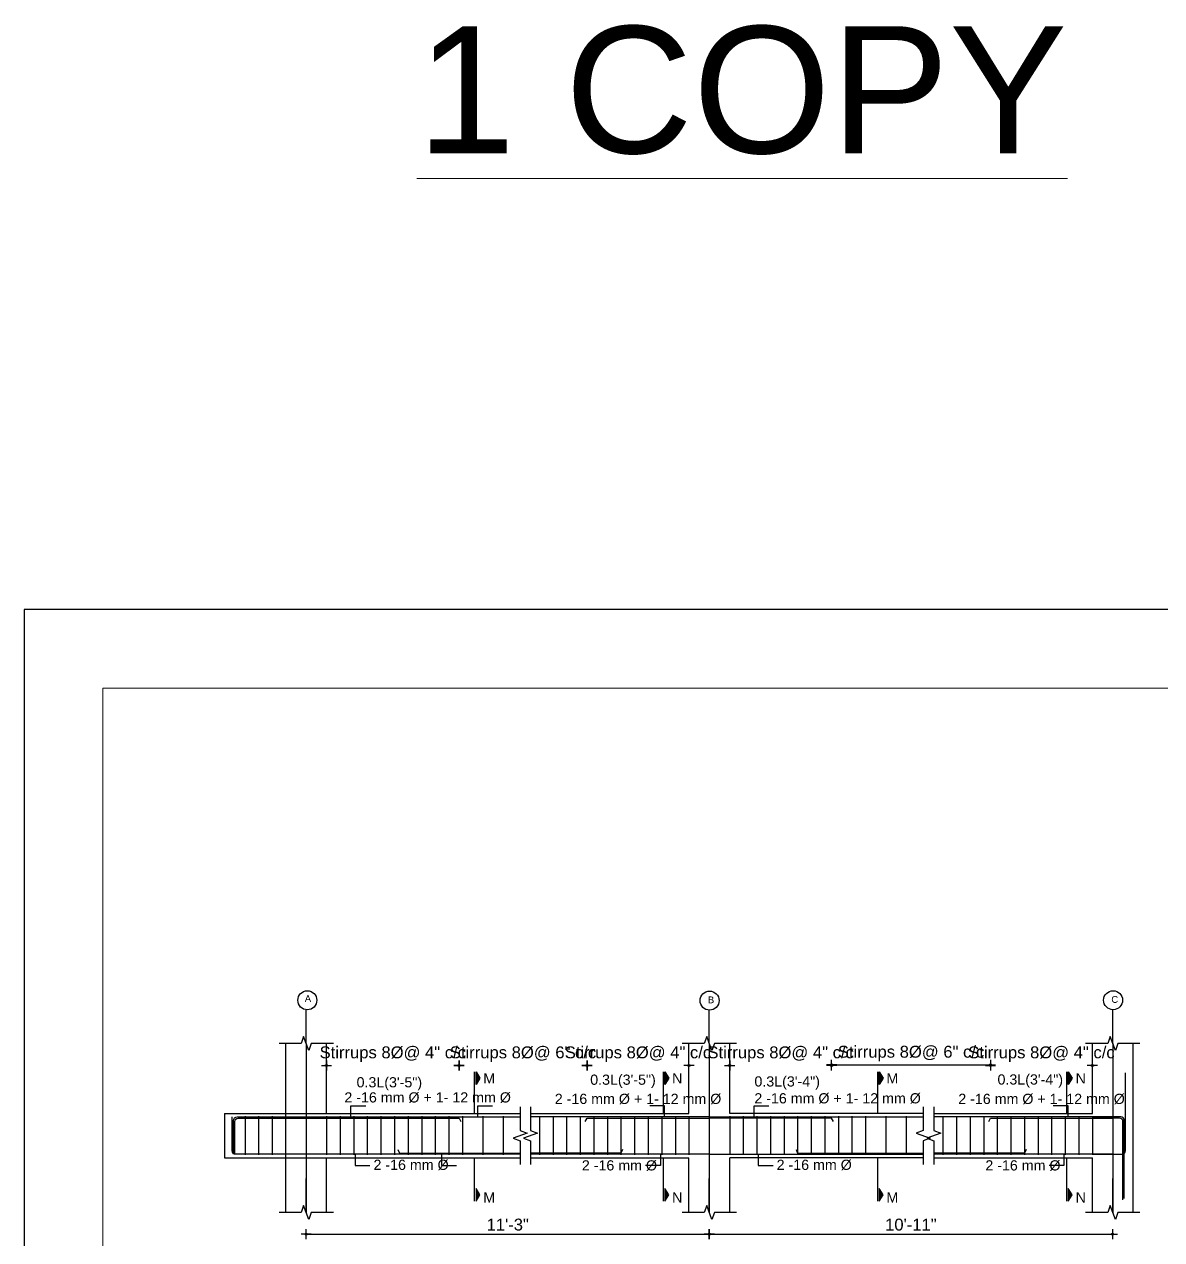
# Model space of a CAD drawing. Header units: inches. Extents: x 10143 to 20474, y -150 to 2442.
# Drawn here: x 13632 to 14301, y 1726 to 2442 of the extents above; entities that cross this region are included whole.
import ezdxf

# ---------------------------------------------------------------- set-up
doc = ezdxf.new("R2010")
doc.units = ezdxf.units.IN
doc.header["$LTSCALE"] = 0.5
doc.header["$MEASUREMENT"] = 0
doc.header["$PDMODE"] = 66
doc.layers.add('DIMENSION', color=5, linetype='Continuous')
for name, color, linetype, lineweight in [('ELE1', 3, 'Continuous', 9), ('TEXT', 220, 'Continuous', 9), ('Toilet', 7, 'Continuous', 25)]:
    doc.layers.add(name, color=color, linetype=linetype, lineweight=lineweight)
doc.styles.add('1.8', font='times.ttf', dxfattribs={"width": 0.8, "height": 6})
doc.styles.add('style1', font='arial.ttf', dxfattribs={"height": 7})
doc.dimstyles.new('1.4', dxfattribs={"dimscale": 0, "dimtxt": 6, "dimasz": 0.5, "dimexe": 2, "dimexo": 9, "dimgap": 2, "dimtad": 1, "dimdec": 0, "dimlfac": 0.5, "dimzin": 3, "dimdsep": 46, "dimlunit": 4, "dimtxsty": '1.8', "dimblk": 'DIM', "dimcen": 3, "dimdle": 3, "dimse1": 1, "dimse2": 1, "dimclrd": 256, "dimclre": 256, "dimclrt": 7, "dimadec": 1, "dimazin": 2, "dimtfac": 1, "dimtdec": 0, "dimtix": 1, "dimtofl": 0, "dimtmove": 2, "dimatfit": 3, "dimldrblk": 'ARW', "dimfxl": 2, "dimfrac": 2, "dimtolj": 2, "dimtzin": 0, "dimarcsym": 0})

# ---------------------------------------------------------------- blocks, each defined once
blk = doc.blocks.new('DIM')
at = {"layer": 'DIMENSION'}
h = blk.add_hatch(color=256, dxfattribs=at)
h.paths.add_polyline_path([(0, 1.3), (0, 0), (1.3, 0, 0.414214)])
h.paths.add_polyline_path([(1.3, 0), (0, 0), (0, -1.3, 0.414214)])
h.paths.add_polyline_path([(0, 0), (-1.3, 0, 0.414214), (0, -1.3)])
h.paths.add_polyline_path([(0, 1.3, 0.414214), (-1.3, 0), (0, 0)])
for p, q in [((-6, 0), (6, 0)), ((0, 6), (0, -6))]:
    blk.add_line(p, q, dxfattribs=at)
blk.add_circle((0, 0), 1.28, dxfattribs=at)
blk = doc.blocks.new('*D1236')
at = {"lineweight": -2, "transparency": 16777216}
for p, q in [((13809.04, 1829.06), (13808.54, 1829.06)), ((13888.04, 1829.06), (13888.54, 1829.06))]:
    blk.add_line(p, q, dxfattribs=at)
at = {"layer": 'Defpoints', "color": 0, "transparency": 16777216}
for p in [(13887.54, 1829.06), (13809.54, 1817.08), (13887.54, 1812.51)]:
    blk.add_point(p, dxfattribs=at)
at = {"lineweight": -2, "transparency": 16777216, "xscale": 0.5, "yscale": 0.5, "zscale": 0.5}
blk.add_blockref('DIM', (13809.54, 1829.06), dxfattribs=at)
at = {"lineweight": -2, "transparency": 16777216, "xscale": 0.5, "yscale": 0.5, "zscale": 0.5, "rotation": 180}
blk.add_blockref('DIM', (13887.54, 1829.06), dxfattribs=at)
at = {"color": 7, "transparency": 16777216, "insert": (13848.54, 1835.72), "char_height": 7, "attachment_point": 5, "style": 'style1'}
blk.add_mtext('\\A2;Stirrups 8%%C@ 4" c/c', dxfattribs=at)
blk = doc.blocks.new('ARW')
at = {"layer": 'DIMENSION'}
blk.add_lwpolyline([(-0.5, 0, 0, 3, 0), (-5.5, 0, 0, 0, 0), (-0.5, 0, 0, 0, 0)], format="xyseb", dxfattribs=at)
blk = doc.blocks.new('*D1237')
at = {"lineweight": -2, "transparency": 16777216}
for p, q in [((13887.04, 1829.06), (13886.54, 1829.06)), ((13963.39, 1829.06), (13963.89, 1829.06))]:
    blk.add_line(p, q, dxfattribs=at)
at = {"layer": 'Defpoints', "color": 0, "transparency": 16777216}
for p in [(13962.89, 1829.06), (13887.54, 1812.51), (13962.89, 1798)]:
    blk.add_point(p, dxfattribs=at)
at = {"lineweight": -2, "transparency": 16777216, "xscale": 0.5, "yscale": 0.5, "zscale": 0.5}
blk.add_blockref('DIM', (13887.54, 1829.06), dxfattribs=at)
at = {"lineweight": -2, "transparency": 16777216, "xscale": 0.5, "yscale": 0.5, "zscale": 0.5, "rotation": 180}
blk.add_blockref('DIM', (13962.89, 1829.06), dxfattribs=at)
at = {"color": 7, "transparency": 16777216, "insert": (13925.22, 1835.72), "char_height": 7, "attachment_point": 5, "style": 'style1'}
blk.add_mtext('\\A2;Stirrups 8%%C@ 6" c/c', dxfattribs=at)
blk = doc.blocks.new('*D1238')
at = {"lineweight": -2, "transparency": 16777216}
for p, q in [((13962.39, 1829.06), (13961.89, 1829.06)), ((14023.39, 1829.06), (14023.89, 1829.06))]:
    blk.add_line(p, q, dxfattribs=at)
at = {"layer": 'Defpoints', "color": 0, "transparency": 16777216}
for p in [(14022.89, 1829.06), (14022.89, 1815.51), (13962.89, 1798)]:
    blk.add_point(p, dxfattribs=at)
at = {"lineweight": -2, "transparency": 16777216, "xscale": 0.5, "yscale": 0.5, "zscale": 0.5}
blk.add_blockref('DIM', (13962.89, 1829.06), dxfattribs=at)
at = {"lineweight": -2, "transparency": 16777216, "xscale": 0.5, "yscale": 0.5, "zscale": 0.5, "rotation": 180}
blk.add_blockref('DIM', (14022.89, 1829.06), dxfattribs=at)
at = {"color": 7, "transparency": 16777216, "insert": (13992.89, 1835.72), "char_height": 7, "attachment_point": 5, "style": 'style1'}
blk.add_mtext('\\A2;Stirrups 8%%C@ 4" c/c', dxfattribs=at)
blk = doc.blocks.new('*D1239')
at = {"lineweight": -2, "transparency": 16777216}
for p, q in [((14046.39, 1829.06), (14045.89, 1829.06)), ((14107.39, 1829.06), (14107.89, 1829.06))]:
    blk.add_line(p, q, dxfattribs=at)
at = {"layer": 'Defpoints', "color": 0, "transparency": 16777216}
for p in [(14046.89, 1829.06), (14046.89, 1815.51), (14106.89, 1798)]:
    blk.add_point(p, dxfattribs=at)
at = {"lineweight": -2, "transparency": 16777216, "xscale": 0.5, "yscale": 0.5, "zscale": 0.5}
blk.add_blockref('DIM', (14046.89, 1829.06), dxfattribs=at)
at = {"lineweight": -2, "transparency": 16777216, "xscale": 0.5, "yscale": 0.5, "zscale": 0.5, "rotation": 180}
blk.add_blockref('DIM', (14106.89, 1829.06), dxfattribs=at)
at = {"color": 7, "transparency": 16777216, "insert": (14076.89, 1835.72), "char_height": 7, "attachment_point": 5, "style": 'style1'}
blk.add_mtext('\\A2;Stirrups 8%%C@ 4" c/c', dxfattribs=at)
blk = doc.blocks.new('*D1240')
at = {"lineweight": -2, "transparency": 16777216}
for p, q in [((14199.96, 1829.06), (14199.46, 1829.06)), ((14260.96, 1829.06), (14261.46, 1829.06))]:
    blk.add_line(p, q, dxfattribs=at)
at = {"layer": 'Defpoints', "color": 0, "transparency": 16777216}
for p in [(14260.46, 1829.06), (14260.46, 1815.51), (14200.46, 1798)]:
    blk.add_point(p, dxfattribs=at)
at = {"lineweight": -2, "transparency": 16777216, "xscale": 0.5, "yscale": 0.5, "zscale": 0.5}
blk.add_blockref('DIM', (14200.46, 1829.06), dxfattribs=at)
at = {"lineweight": -2, "transparency": 16777216, "xscale": 0.5, "yscale": 0.5, "zscale": 0.5, "rotation": 180}
blk.add_blockref('DIM', (14260.46, 1829.06), dxfattribs=at)
at = {"color": 7, "transparency": 16777216, "insert": (14230.46, 1835.72), "char_height": 7, "attachment_point": 5, "style": 'style1'}
blk.add_mtext('\\A2;Stirrups 8%%C@ 4" c/c', dxfattribs=at)
blk = doc.blocks.new('*D1242')
at = {"lineweight": -2, "transparency": 16777216}
blk.add_line((14107.39, 1829.43), (14199.96, 1829.43), dxfattribs=at)
at = {"layer": 'Defpoints', "color": 0, "transparency": 16777216}
for p in [(14200.46, 1829.43), (14106.89, 1798), (14200.46, 1798)]:
    blk.add_point(p, dxfattribs=at)
at = {"lineweight": -2, "transparency": 16777216, "xscale": 0.5, "yscale": 0.5, "zscale": 0.5, "rotation": 180}
blk.add_blockref('DIM', (14106.89, 1829.43), dxfattribs=at)
at = {"lineweight": -2, "transparency": 16777216, "xscale": 0.5, "yscale": 0.5, "zscale": 0.5}
blk.add_blockref('DIM', (14200.46, 1829.43), dxfattribs=at)
at = {"color": 7, "transparency": 16777216, "insert": (14153.68, 1836.09), "char_height": 7, "attachment_point": 5, "style": 'style1'}
blk.add_mtext('\\A2;Stirrups 8%%C@ 6" c/c', dxfattribs=at)
blk = doc.blocks.new('*D1243')
at = {"lineweight": -2, "transparency": 16777216}
blk.add_line((13798.04, 1729.75), (14034.39, 1729.75), dxfattribs=at)
at = {"layer": 'Defpoints', "color": 0, "transparency": 16777216}
for p in [(13797.54, 1742.56), (14034.89, 1742.56), (14034.89, 1729.75)]:
    blk.add_point(p, dxfattribs=at)
at = {"lineweight": -2, "transparency": 16777216, "xscale": 0.5, "yscale": 0.5, "zscale": 0.5, "rotation": 180}
blk.add_blockref('DIM', (13797.54, 1729.75), dxfattribs=at)
at = {"lineweight": -2, "transparency": 16777216, "xscale": 0.5, "yscale": 0.5, "zscale": 0.5}
blk.add_blockref('DIM', (14034.89, 1729.75), dxfattribs=at)
at = {"color": 7, "transparency": 16777216, "insert": (13916.22, 1735.33), "char_height": 7, "attachment_point": 5, "style": 'style1'}
blk.add_mtext('\\A2;{\\fArial TUR|b0|i0|c162|p34;11\'-}3{\\fArial TUR|b0|i0|c162|p34;"}', dxfattribs=at)
blk = doc.blocks.new('*D1244')
at = {"lineweight": -2, "transparency": 16777216}
blk.add_line((14035.39, 1729.75), (14271.75, 1729.75), dxfattribs=at)
at = {"layer": 'Defpoints', "color": 0, "transparency": 16777216}
for p in [(14034.89, 1742.56), (14272.25, 1742.56), (14272.25, 1729.75)]:
    blk.add_point(p, dxfattribs=at)
at = {"lineweight": -2, "transparency": 16777216, "xscale": 0.5, "yscale": 0.5, "zscale": 0.5, "rotation": 180}
blk.add_blockref('DIM', (14034.89, 1729.75), dxfattribs=at)
at = {"lineweight": -2, "transparency": 16777216, "xscale": 0.5, "yscale": 0.5, "zscale": 0.5}
blk.add_blockref('DIM', (14272.25, 1729.75), dxfattribs=at)
at = {"color": 7, "transparency": 16777216, "insert": (14153.57, 1735.32), "char_height": 7, "attachment_point": 5, "style": 'style1'}
blk.add_mtext('\\A2;{\\fArial TUR|b0|i0|c162|p34;1}0{\\fArial TUR|b0|i0|c162|p34;\'-}11{\\fArial TUR|b0|i0|c162|p34;"}', dxfattribs=at)

msp = doc.modelspace()

# ---------------------------------------------------------------- hatches: boundary and pattern name
for points in [[(13897.53, 1825.3), (13897.53, 1817.8), (13899.84, 1821.55)], [(14008.69, 1825.3), (14008.69, 1817.8), (14011, 1821.55)], [(14134.88, 1825.3), (14134.88, 1817.8), (14137.19, 1821.55)], [(14246.26, 1825.3), (14246.26, 1817.8), (14248.57, 1821.55)], [(13897.53, 1749.16), (13897.53, 1756.66), (13899.84, 1752.91)], [(14008.69, 1749.16), (14008.69, 1756.66), (14011, 1752.91)], [(14134.88, 1749.16), (14134.88, 1756.66), (14137.19, 1752.91)], [(14246.26, 1749.16), (14246.26, 1756.66), (14248.57, 1752.91)]]:
    msp.add_hatch(color=256).paths.add_polyline_path(points)

# ---------------------------------------------------------------- linework, layer by layer
for p, q in [((13797.54, 1841.92), (13797.54, 1861.87)), ((14034.89, 1841.92), (14034.89, 1861.87)), ((14272.46, 1841.92), (14272.46, 1861.87)), ((13785.54, 1774.75), (13785.54, 1841.92)), ((13797.54, 1841.92), (13797.54, 1742.56)), ((13809.54, 1800.75), (13809.54, 1841.92)), ((14022.89, 1800.75), (14022.89, 1841.92)), ((14034.89, 1841.92), (14034.89, 1742.56)), ((14046.89, 1800.75), (14046.89, 1841.92)), ((14260.46, 1800.75), (14260.46, 1841.92)), ((14272.46, 1841.92), (14272.46, 1742.56)), ((14284.46, 1798), (14284.46, 1841.92)), ((13896.68, 1800.75), (13896.68, 1825.25)), ((14007.84, 1800.75), (14007.84, 1825.25)), ((14134.03, 1800.75), (14134.03, 1825.25)), ((14245.4, 1800.75), (14245.4, 1825.25)), ((13749.54, 1800.75), (13923.54, 1800.75)), ((13761.54, 1799.15), (13761.54, 1776.35)), ((13769.54, 1799.15), (13769.54, 1776.35)), ((13777.54, 1799.15), (13777.54, 1776.35)), ((13809.54, 1799.15), (13809.54, 1776.35)), ((13817.54, 1799.15), (13817.54, 1776.35)), ((13825.54, 1799.15), (13825.54, 1776.35)), ((13833.54, 1799.15), (13833.54, 1776.35)), ((13841.54, 1799.15), (13841.54, 1776.35)), ((13849.54, 1799.15), (13849.54, 1776.35)), ((13857.54, 1799.15), (13857.54, 1776.35)), ((13865.54, 1799.15), (13865.54, 1776.35)), ((13873.54, 1799.15), (13873.54, 1776.35)), ((13881.54, 1799.15), (13881.54, 1776.35)), ((13889.54, 1799.15), (13889.54, 1776.35)), ((13901.54, 1799.15), (13901.54, 1776.35)), ((13913.54, 1799.15), (13913.54, 1776.35)), ((13929.54, 1800.75), (14022.89, 1800.75)), ((14034.89, 1798.75), (13929.54, 1798.75)), ((13934.89, 1799.15), (13934.89, 1776.35)), ((13942.89, 1799.15), (13942.89, 1776.35)), ((13950.89, 1799.15), (13950.89, 1776.35)), ((13958.89, 1799.15), (13958.89, 1776.35)), ((13966.89, 1799.15), (13966.89, 1776.35)), ((13974.89, 1799.15), (13974.89, 1776.35)), ((13982.89, 1799.15), (13982.89, 1776.35)), ((13990.89, 1799.15), (13990.89, 1776.35)), ((13998.89, 1799.15), (13998.89, 1776.35)), ((14006.89, 1799.15), (14006.89, 1776.35)), ((14014.89, 1799.15), (14014.89, 1776.35)), ((14022.89, 1799.15), (14022.89, 1776.35)), ((14034.89, 1798.75), (14160.89, 1798.75)), ((14160.89, 1800.75), (14046.89, 1800.75)), ((14046.89, 1799.15), (14046.89, 1776.35)), ((14054.89, 1799.15), (14054.89, 1776.35)), ((14062.89, 1799.15), (14062.89, 1776.35)), ((14070.89, 1799.15), (14070.89, 1776.35)), ((14078.89, 1799.15), (14078.89, 1776.35)), ((14086.89, 1799.15), (14086.89, 1776.35)), ((14094.89, 1799.15), (14094.89, 1776.35)), ((14102.89, 1799.15), (14102.89, 1776.35)), ((14110.89, 1799.15), (14110.89, 1776.35)), ((14118.89, 1799.15), (14118.89, 1776.35)), ((14126.89, 1799.15), (14126.89, 1776.35)), ((14138.89, 1799.15), (14138.89, 1776.35)), ((14150.89, 1799.15), (14150.89, 1776.35)), ((14167.11, 1800.75), (14260.46, 1800.75)), ((14272.46, 1798.75), (14167.11, 1798.75)), ((14172.46, 1799.15), (14172.46, 1776.35)), ((14180.46, 1799.15), (14180.46, 1776.35)), ((14188.46, 1799.15), (14188.46, 1776.35)), ((14196.46, 1799.15), (14196.46, 1776.35)), ((14204.46, 1799.15), (14204.46, 1776.35)), ((14212.46, 1799.15), (14212.46, 1776.35)), ((14220.46, 1799.15), (14220.46, 1776.35)), ((14228.46, 1799.15), (14228.46, 1776.35)), ((14236.46, 1799.15), (14236.46, 1776.35)), ((14244.46, 1799.15), (14244.46, 1776.35)), ((14252.46, 1799.15), (14252.46, 1776.35)), ((14260.46, 1799.15), (14260.46, 1776.35)), ((14284.46, 1742.56), (14284.46, 1798)), ((13749.54, 1774.75), (13923.54, 1774.75)), ((13785.54, 1742.56), (13785.54, 1774.75)), ((13809.54, 1742.56), (13809.54, 1774.75)), ((13896.68, 1749.21), (13896.68, 1774.75)), ((14034.89, 1776.75), (13929.54, 1776.75)), ((13929.54, 1774.75), (14022.89, 1774.75)), ((14007.84, 1749.21), (14007.84, 1774.75)), ((14022.89, 1742.56), (14022.89, 1774.75)), ((14034.89, 1776.75), (14160.89, 1776.75)), ((14160.89, 1774.75), (14046.89, 1774.75)), ((14046.89, 1742.56), (14046.89, 1774.75)), ((14134.03, 1749.21), (14134.03, 1774.75)), ((14272.46, 1776.75), (14167.11, 1776.75)), ((14167.11, 1774.75), (14260.46, 1774.75)), ((14245.4, 1749.21), (14245.4, 1774.75)), ((14260.46, 1742.56), (14260.46, 1774.75)), ((13797.54, 1742.56), (13797.54, 1762.51)), ((14034.89, 1742.56), (14034.89, 1762.51)), ((14272.46, 1742.56), (14272.46, 1762.51))]:
    msp.add_line(p, q)
for points in [[(13813.54, 1841.92), (13800.54, 1841.92), (13799.04, 1837.8), (13796.04, 1846.04), (13794.54, 1841.92), (13781.54, 1841.92)], [(14050.89, 1841.92), (14037.89, 1841.92), (14036.39, 1837.8), (14033.39, 1846.04), (14031.89, 1841.92), (14018.89, 1841.92)], [(14288.46, 1841.92), (14275.46, 1841.92), (14273.96, 1837.8), (14270.96, 1846.04), (14269.46, 1841.92), (14256.46, 1841.92)], [(13897.53, 1817.8), (13897.53, 1825.3), (13899.84, 1821.55), (13897.53, 1817.8)], [(14008.69, 1817.8), (14008.69, 1825.3), (14011, 1821.55), (14008.69, 1817.8)], [(14134.88, 1817.8), (14134.88, 1825.3), (14137.19, 1821.55), (14134.88, 1817.8)], [(14246.26, 1817.8), (14246.26, 1825.3), (14248.57, 1821.55), (14246.26, 1817.8)], [(13923.54, 1804.75), (13923.54, 1790.75), (13927.66, 1789.25), (13919.42, 1786.25), (13923.54, 1784.75), (13923.54, 1770.75)], [(13923.54, 1804.75), (13923.54, 1790.75), (13927.66, 1789.25), (13919.42, 1786.25), (13923.54, 1784.75), (13923.54, 1770.75)], [(13929.54, 1804.75), (13929.54, 1790.75), (13933.66, 1789.25), (13925.42, 1786.25), (13929.54, 1784.75), (13929.54, 1770.75)], [(13929.54, 1804.75), (13929.54, 1790.75), (13933.66, 1789.25), (13925.42, 1786.25), (13929.54, 1784.75), (13929.54, 1770.75)], [(14160.89, 1804.75), (14160.89, 1790.75), (14156.77, 1789.25), (14165.02, 1786.25), (14160.89, 1784.75), (14160.89, 1770.75)], [(14160.89, 1804.75), (14160.89, 1790.75), (14156.77, 1789.25), (14165.02, 1786.25), (14160.89, 1784.75), (14160.89, 1770.75)], [(14167.11, 1804.75), (14167.11, 1790.75), (14171.23, 1789.25), (14162.99, 1786.25), (14167.11, 1784.75), (14167.11, 1770.75)], [(14167.11, 1804.75), (14167.11, 1790.75), (14171.23, 1789.25), (14162.99, 1786.25), (14167.11, 1784.75), (14167.11, 1770.75)], [(13797.54, 1798.75), (13923.54, 1798.75)], [(13797.54, 1798), (13887.54, 1798), (13888.5, 1796)], [(13961.85, 1796), (13962.89, 1798), (14034.89, 1798)], [(14107.94, 1796), (14106.89, 1798), (14034.89, 1798)], [(14199.42, 1796), (14200.46, 1798), (14272.46, 1798)], [(13923.54, 1776.75), (13797.54, 1776.75)], [(13851.59, 1779.5), (13852.54, 1777.5), (13923.54, 1777.5)], [(13983.85, 1779.5), (13982.89, 1777.5), (13929.54, 1777.5)], [(14085.94, 1779.5), (14086.89, 1777.5), (14160.89, 1777.5)], [(14221.42, 1779.5), (14220.46, 1777.5), (14167.11, 1777.5)], [(13897.53, 1756.66), (13897.53, 1749.16), (13899.84, 1752.91), (13897.53, 1756.66)], [(14008.69, 1756.66), (14008.69, 1749.16), (14011, 1752.91), (14008.69, 1756.66)], [(14134.88, 1756.66), (14134.88, 1749.16), (14137.19, 1752.91), (14134.88, 1756.66)], [(14246.26, 1756.66), (14246.26, 1749.16), (14248.57, 1752.91), (14246.26, 1756.66)], [(13813.54, 1742.56), (13800.54, 1742.56), (13799.04, 1738.44), (13796.04, 1746.68), (13794.54, 1742.56), (13781.54, 1742.56)], [(14050.89, 1742.56), (14037.89, 1742.56), (14036.39, 1738.44), (14033.39, 1746.68), (14031.89, 1742.56), (14018.89, 1742.56)], [(14288.46, 1742.56), (14275.46, 1742.56), (14273.96, 1738.44), (14270.96, 1746.68), (14269.46, 1742.56), (14256.46, 1742.56)]]:
    msp.add_lwpolyline(points)
for points in [[(14260.46, 1776.75), (14277.95, 1776.75, 0.414214), (14279.96, 1778.77), (14279.96, 1824.75)], [(13809.54, 1776.75), (13756.06, 1776.75, -0.414214), (13754.04, 1778.77), (13754.04, 1798.75)], [(13754.79, 1776.75), (13754.79, 1796.74, -0.414214), (13756.81, 1798.75), (13809.54, 1798.75)], [(13755.54, 1776.75), (13755.54, 1795.99, -0.414214), (13757.56, 1798), (13809.54, 1798)], [(14279.21, 1750.75), (14279.21, 1796.74, 0.414214), (14277.2, 1798.75), (14260.46, 1798.75)], [(14278.46, 1750), (14278.46, 1795.99, 0.414214), (14276.45, 1798), (14260.46, 1798)]]:
    msp.add_lwpolyline(points, format="xyb")
for centre in [(13798.22, 1867.44), (14035.06, 1867.24), (14272.63, 1867.47)]:
    msp.add_circle(centre, 5.6)
at = {"layer": 'Defpoints'}
msp.add_lwpolyline([(16809.18, 2097.54), (13631.58, 2097.54), (13631.58, -150.43), (16809.18, -150.43)], close=True, dxfattribs=at)
at = {"layer": 'ELE1'}
msp.add_lwpolyline([(13677.89, 2051.22), (16762.86, 2051.22), (16762.86, -104.11), (13677.89, -104.11)], close=True, dxfattribs=at)
at = {"layer": 'Toilet'}
msp.add_line((13749.54, 1800.75), (13749.54, 1774.75), dxfattribs=at)

# ---------------------------------------------------------------- texts
at = {"style": 'style1'}
for s, height, p in [('A', 4, (13796.71, 1866.45)), ('B', 4, (14034.04, 1865.69)), ('C', 4, (14271.6, 1865.92)), ('0.3L(3\'-5")', 6, (13827.22, 1816.17)), ('M', 6, (13901.83, 1818.46)), ('0.3L(3\'-5")', 6, (13964.78, 1817.69)), ('N', 6, (14013, 1818.46)), ('0.3L(3\'-4")', 6, (14061.46, 1816.67)), ('M', 6, (14139.19, 1818.46)), ('0.3L(3\'-4")', 6, (14204.59, 1817.83)), ('N', 6, (14250.56, 1818.46)), ('2 -16 mm %%C + 1- 12 mm %%C', 6, (13820.04, 1807.26)), ('2 -16 mm %%C + 1- 12 mm %%C', 6, (13943.92, 1806.38)), ('2 -16 mm %%C + 1- 12 mm %%C', 6, (14061.41, 1806.73)), ('2 -16 mm %%C + 1- 12 mm %%C', 6, (14181.49, 1806.38)), ('2 -16 mm %%C ', 6, (13837.18, 1767.57)), ('2 -16 mm %%C ', 6, (13959.86, 1767.24)), ('2 -16 mm %%C ', 6, (14074.54, 1767.57)), ('2 -16 mm %%C ', 6, (14197.43, 1767.24)), ('M', 6, (13901.83, 1748.33)), ('N', 6, (14013, 1748.33)), ('M', 6, (14139.19, 1748.33)), ('N', 6, (14250.56, 1748.33))]:
    msp.add_text(s, height=height, dxfattribs=at).set_placement(p)
at = {"layer": 'TEXT', "linetype": 'Continuous', "ltscale": 48, "insert": (14245.72, 2440.92), "char_height": 49.8379, "width": 482.272, "attachment_point": 3, "style": 'style1'}
msp.add_mtext('{\\fArial TUR|b0|i0|c162|p34;\\H1.5x;\\L\\C7;1 COPY}', dxfattribs=at)

# ---------------------------------------------------------------- dimensions: what is measured, and where the dimension line sits
for base, p1, p2, text, picture, middle in [((13887.54, 1829.06), (13809.54, 1817.08), (13887.54, 1812.51), 'Stirrups 8%%C@ 4" c/c', '*D1236', (13848.54, 1835.72)), ((13962.89, 1829.06), (13887.54, 1812.51), (13962.89, 1798), 'Stirrups 8%%C@ 6" c/c', '*D1237', (13925.22, 1835.72)), ((14022.89, 1829.06), (13962.89, 1798), (14022.89, 1815.51), 'Stirrups 8%%C@ 4" c/c', '*D1238', (13992.89, 1835.72)), ((14200.46, 1829.43), (14106.89, 1798), (14200.46, 1798), 'Stirrups 8%%C@ 6" c/c', '*D1242', (14153.68, 1836.09)), ((14260.46, 1829.06), (14200.46, 1798), (14260.46, 1815.51), 'Stirrups 8%%C@ 4" c/c', '*D1240', (14230.46, 1835.72)), ((14034.89, 1729.75), (13797.54, 1742.56), (14034.89, 1742.56), '{\\fArial TUR|b0|i0|c162|p34;11\'-}3{\\fArial TUR|b0|i0|c162|p34;"}', '*D1243', (13916.22, 1735.33)), ((14272.25, 1729.75), (14034.89, 1742.56), (14272.25, 1742.56), '{\\fArial TUR|b0|i0|c162|p34;1}0{\\fArial TUR|b0|i0|c162|p34;\'-}11{\\fArial TUR|b0|i0|c162|p34;"}', '*D1244', (14153.57, 1735.32))]:
    dim = msp.add_linear_dim(base=base, p1=p1, p2=p2, text=text, dimstyle='1.4', override={"dimscale": 1, "dimtxsty": 'style1'})
    dim.commit()
    dim.dimension.update_dxf_attribs({"geometry": picture, "text_midpoint": middle})
dim = msp.add_linear_dim(base=(14046.89, 1829.06), p1=(14106.89, 1798), p2=(14046.89, 1815.51), angle=180, text='Stirrups 8%%C@ 4" c/c', dimstyle='1.4', override={"dimscale": 1, "dimtxsty": 'style1'})
dim.commit()
dim.dimension.update_dxf_attribs({"geometry": '*D1239', "text_midpoint": (14076.89, 1835.72)})

# ---------------------------------------------------------------- leaders
for points in [[(13823.9, 1799.15), (13823.9, 1805.36), (13832.62, 1805.36)], [(13898.58, 1799.15), (13898.58, 1805.36), (13907.3, 1805.36)], [(14008.54, 1799.15), (14008.54, 1805.36), (13999.82, 1805.36)], [(14061.25, 1799.15), (14061.25, 1805.36), (14069.97, 1805.36)], [(14246.11, 1799.15), (14246.11, 1805.36), (14237.39, 1805.36)], [(13826.38, 1776.35), (13826.38, 1770.14), (13835.1, 1770.14)], [(13877.31, 1776.35), (13877.31, 1770.14), (13886.03, 1770.14)], [(14006.06, 1776.35), (14006.06, 1770.14), (13997.34, 1770.14)], [(14063.73, 1776.35), (14063.73, 1770.14), (14072.45, 1770.14)], [(14243.62, 1776.35), (14243.62, 1770.14), (14234.9, 1770.14)]]:
    msp.add_leader(points, dimstyle='1.4', override={"dimscale": 1, "dimtxsty": 'style1'})

doc.saveas('drawing.dxf')
